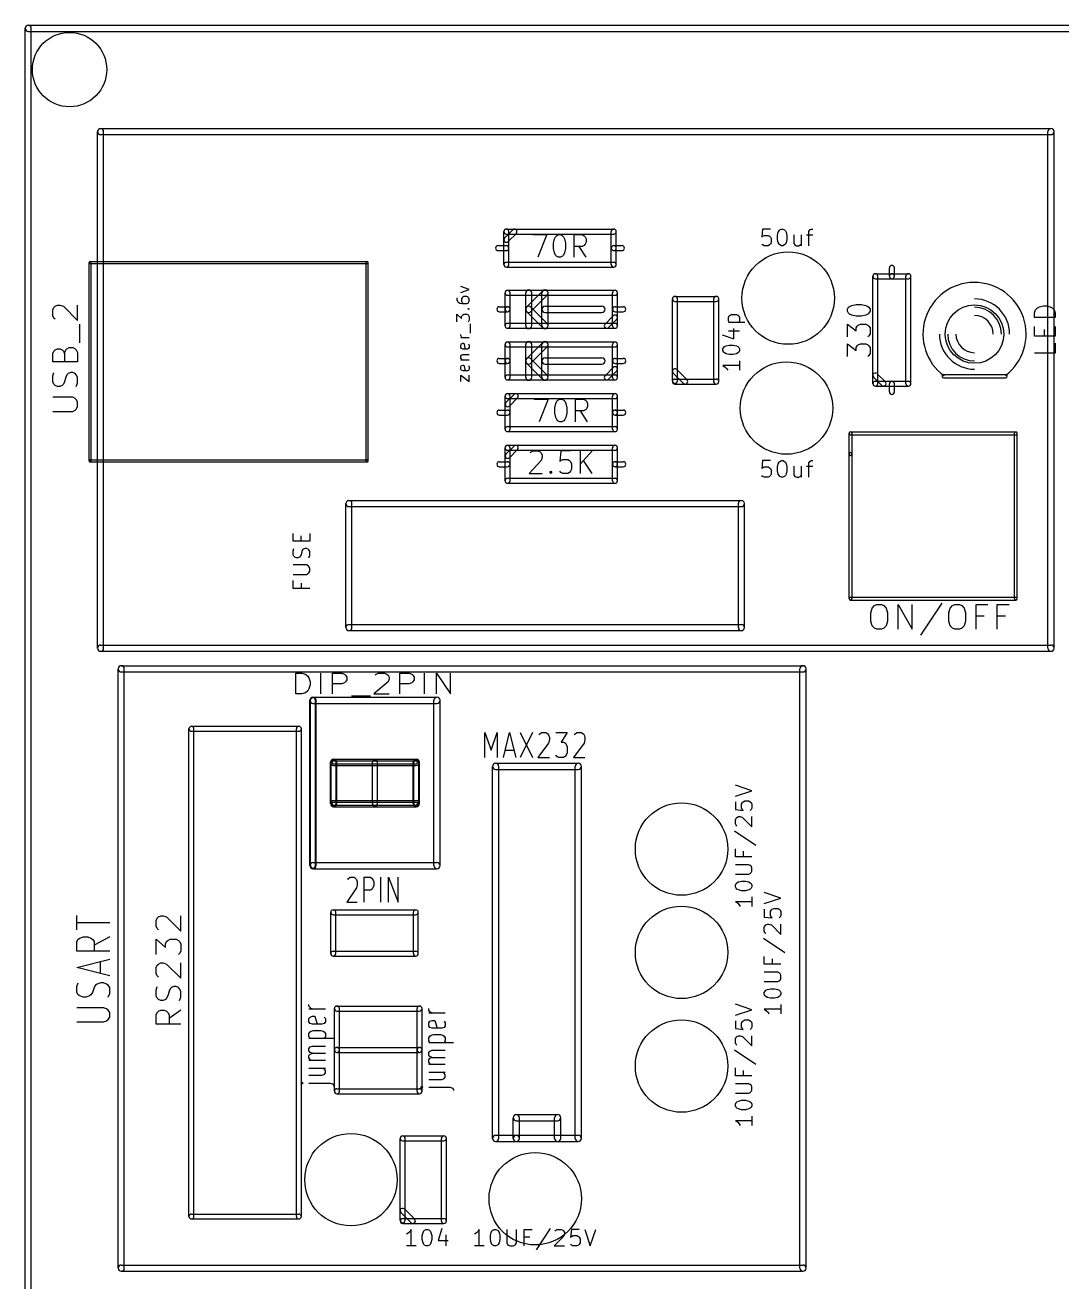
# Model space of a CAD drawing. Extents: x 6675 to 110575, y 15345 to 73745.
# Drawn here: x 6675 to 31764, y 43338 to 73745 of the extents above; entities that cross this region are included whole.
import ezdxf

# ---------------------------------------------------------------- set-up
doc = ezdxf.new("R2010")
doc.units = 0
doc.layers.add('BLACK', color=1, linetype='CONTINUOUS')

msp = doc.modelspace()

# ---------------------------------------------------------------- linework, layer by layer
at = {"layer": 'BLACK'}
for p, q in [((6675, 15420), (6675, 73670)), ((6750, 73745), (110500, 73745)), ((6750, 73595), (110500, 73595)), ((6825, 15420), (6825, 73670)), ((8425, 58670), (8425, 71170)), ((8500, 71245), (31500, 71245)), ((8575, 58670), (8575, 71170)), ((31425, 58670), (31425, 71170)), ((31575, 58670), (31575, 71170)), ((8500, 71095), (31500, 71095)), ((18260, 67950), (18260, 68750)), ((18278, 68593), (18477, 68792)), ((18320, 68810), (20920, 68810)), ((18380, 67950), (18380, 68750)), ((20860, 68350), (20860, 68750)), ((20980, 68350), (20980, 68750)), ((24519, 68808), (24500, 68618)), ((24710, 68808), (24519, 68808)), ((24881, 68656), (24900, 68732)), ((24900, 68732), (24919, 68770)), ((24919, 68770), (24938, 68789)), ((24938, 68789), (24976, 68808)), ((24976, 68808), (25015, 68808)), ((25015, 68808), (25053, 68789)), ((25053, 68789), (25072, 68770)), ((25072, 68770), (25091, 68732)), ((25091, 68732), (25110, 68656)), ((25643, 68751), (25662, 68789)), ((25643, 68408), (25643, 68751)), ((25662, 68789), (25700, 68808)), ((25700, 68808), (25738, 68808)), ((18320, 68690), (20920, 68690)), ((18363, 68508), (18562, 68707)), ((18965, 68677), (19299, 68677)), ((19299, 68677), (19084, 68127)), ((19465, 68468), (19489, 68573)), ((19465, 68337), (19465, 68468)), ((19489, 68573), (19513, 68625)), ((19513, 68625), (19537, 68651)), ((19537, 68651), (19584, 68677)), ((19584, 68677), (19632, 68677)), ((19632, 68677), (19680, 68651)), ((19680, 68651), (19703, 68625)), ((19703, 68625), (19727, 68573)), ((19727, 68573), (19751, 68468)), ((19751, 68468), (19751, 68337)), ((19965, 68127), (19965, 68677)), ((19965, 68677), (20156, 68677)), ((20156, 68677), (20203, 68651)), ((20203, 68651), (20227, 68625)), ((20227, 68442), (20203, 68415)), ((20227, 68625), (20251, 68573)), ((20251, 68494), (20227, 68442)), ((20251, 68573), (20251, 68494)), ((24500, 68618), (24519, 68637)), ((24519, 68427), (24500, 68446)), ((24519, 68637), (24557, 68656)), ((24557, 68408), (24519, 68427)), ((24557, 68656), (24653, 68656)), ((24653, 68656), (24691, 68637)), ((24691, 68427), (24653, 68408)), ((24691, 68637), (24710, 68618)), ((24710, 68446), (24691, 68427)), ((24710, 68618), (24729, 68580)), ((24729, 68484), (24710, 68446)), ((24729, 68580), (24729, 68484)), ((24881, 68560), (24881, 68656)), ((24900, 68484), (24881, 68560)), ((24919, 68446), (24900, 68484)), ((24938, 68427), (24919, 68446)), ((24976, 68408), (24938, 68427)), ((25053, 68427), (25015, 68408)), ((25072, 68446), (25053, 68427)), ((25091, 68484), (25072, 68446)), ((25110, 68560), (25091, 68484)), ((25110, 68656), (25110, 68560)), ((25281, 68675), (25281, 68465)), ((25281, 68465), (25300, 68427)), ((25300, 68427), (25338, 68408)), ((25396, 68408), (25434, 68427)), ((25434, 68427), (25453, 68446)), ((25453, 68675), (25453, 68408)), ((25586, 68675), (25738, 68675)), ((18120, 68410), (18320, 68410)), ((18120, 68290), (18320, 68290)), ((19489, 68232), (19465, 68337)), ((19513, 68180), (19489, 68232)), ((19537, 68154), (19513, 68180)), ((19584, 68127), (19537, 68154)), ((19632, 68127), (19584, 68127)), ((19680, 68154), (19632, 68127)), ((19703, 68180), (19680, 68154)), ((19727, 68232), (19703, 68180)), ((19751, 68337), (19727, 68232)), ((20156, 68389), (19965, 68389)), ((20251, 68127), (20084, 68389)), ((20203, 68415), (20156, 68389)), ((20860, 67950), (20860, 68350)), ((20920, 68410), (21120, 68410)), ((20920, 68290), (21120, 68290)), ((20980, 67950), (20980, 68350)), ((24653, 68408), (24557, 68408)), ((25015, 68408), (24976, 68408)), ((25338, 68408), (25396, 68408)), ((8225, 63200), (8225, 68000)), ((8250, 68025), (14950, 68025)), ((8250, 67975), (14950, 67975)), ((8275, 63200), (8275, 68000)), ((14925, 63200), (14925, 68000)), ((14975, 63200), (14975, 68000)), ((18320, 68010), (20920, 68010)), ((18320, 67890), (20920, 67890)), ((27590, 67670), (27590, 67870)), ((27710, 67670), (27710, 67870)), ((27190, 65070), (27190, 67670)), ((27250, 67730), (27650, 67730)), ((27250, 67610), (27650, 67610)), ((27310, 65070), (27310, 67670)), ((27650, 67730), (28050, 67730)), ((27650, 67610), (28050, 67610)), ((27990, 65070), (27990, 67670)), ((28110, 65070), (28110, 67670)), ((17421, 67349), (17221, 67421)), ((17221, 67278), (17421, 67349)), ((18290, 66870), (18290, 67270)), ((18350, 67330), (20950, 67330)), ((18350, 67210), (20950, 67210)), ((18410, 66870), (18410, 67270)), ((18788, 66476), (18788, 67264)), ((19202, 67317), (18810, 66923)), ((19308, 67211), (18916, 66817)), ((18938, 66476), (18938, 67264)), ((19181, 66476), (19181, 67264)), ((19331, 66476), (19331, 67264)), ((20890, 66470), (20890, 67270)), ((21010, 66470), (21010, 67270)), ((7343, 66856), (7371, 66913)), ((7371, 66913), (7400, 66942)), ((7400, 66942), (7457, 66970)), ((7457, 66970), (7514, 66970)), ((7514, 66970), (7600, 66942)), ((7600, 66942), (7943, 66599)), ((7943, 66599), (7943, 66970)), ((17121, 67149), (17121, 67092)), ((17121, 67092), (17136, 67063)), ((17136, 67063), (17150, 67049)), ((17150, 67049), (17193, 67020)), ((17193, 67020), (17250, 67006)), ((17250, 67149), (17236, 67120)), ((17236, 67120), (17236, 67063)), ((17236, 67063), (17250, 67035)), ((17264, 67163), (17250, 67149)), ((17250, 67035), (17264, 67020)), ((17250, 67006), (17364, 67006)), ((17293, 67178), (17264, 67163)), ((17264, 67020), (17293, 67006)), ((17364, 67178), (17293, 67178)), ((17393, 67163), (17364, 67178)), ((17364, 67006), (17393, 67020)), ((17407, 67149), (17393, 67163)), ((17393, 67020), (17407, 67035)), ((17421, 67120), (17407, 67149)), ((17407, 67035), (17421, 67063)), ((17421, 67063), (17421, 67120)), ((18150, 66930), (18350, 66930)), ((18915, 66923), (19309, 66529)), ((19256, 66945), (20634, 66945)), ((20950, 66930), (21150, 66930)), ((22340, 65140), (22340, 67120)), ((22400, 67180), (23400, 67180)), ((22400, 67060), (23400, 67060)), ((22460, 65140), (22460, 67120)), ((23340, 65120), (23340, 67120)), ((23460, 65120), (23460, 67120)), ((26573, 66870), (26599, 66918)), ((26599, 66918), (26625, 66941)), ((26625, 66941), (26677, 66965)), ((26677, 66965), (26782, 66989)), ((26782, 66989), (26913, 66989)), ((26913, 66989), (27018, 66965)), ((27018, 66965), (27070, 66941)), ((27070, 66941), (27096, 66918)), ((27096, 66918), (27123, 66870)), ((31126, 66859), (31174, 66906)), ((31174, 66906), (31221, 66930)), ((31221, 66930), (31317, 66954)), ((31317, 66954), (31388, 66954)), ((31388, 66954), (31483, 66930)), ((31483, 66930), (31531, 66906)), ((31531, 66906), (31579, 66859)), ((7343, 66713), (7343, 66856)), ((7371, 66656), (7343, 66713)), ((7400, 66627), (7371, 66656)), ((17121, 66563), (17121, 66749)), ((17121, 66749), (17236, 66649)), ((17236, 66691), (17250, 66720)), ((17236, 66649), (17236, 66691)), ((17250, 66720), (17264, 66734)), ((17264, 66734), (17293, 66749)), ((17293, 66749), (17364, 66749)), ((17364, 66749), (17393, 66734)), ((17393, 66877), (17407, 66892)), ((17407, 66863), (17393, 66877)), ((17393, 66877), (17421, 66877)), ((17393, 66734), (17407, 66720)), ((17407, 66892), (17421, 66877)), ((17421, 66877), (17407, 66863)), ((17407, 66720), (17421, 66691)), ((17421, 66606), (17407, 66577)), ((17421, 66691), (17421, 66606)), ((18150, 66810), (18350, 66810)), ((18290, 66470), (18290, 66870)), ((18410, 66470), (18410, 66870)), ((18809, 66817), (19203, 66423)), ((19256, 66795), (20634, 66795)), ((20907, 66712), (20708, 66513)), ((20992, 66627), (20793, 66428)), ((20950, 66810), (21150, 66810)), ((23695, 66671), (23714, 66709)), ((23695, 66594), (23695, 66671)), ((23714, 66556), (23695, 66594)), ((23714, 66709), (23733, 66728)), ((23733, 66728), (23771, 66747)), ((23771, 66747), (23886, 66747)), ((23886, 66747), (23924, 66728)), ((23924, 66728), (23943, 66709)), ((23943, 66709), (23962, 66671)), ((23962, 66594), (23943, 66556)), ((23962, 66671), (23962, 66594)), ((26573, 66822), (26573, 66870)), ((26599, 66775), (26573, 66822)), ((26625, 66751), (26599, 66775)), ((26677, 66727), (26625, 66751)), ((26782, 66703), (26677, 66727)), ((26913, 66703), (26782, 66703)), ((27018, 66727), (26913, 66703)), ((27070, 66751), (27018, 66727)), ((27096, 66775), (27070, 66751)), ((27123, 66822), (27096, 66775)), ((27123, 66870), (27123, 66822)), ((31102, 66787), (31126, 66859)), ((31102, 66668), (31102, 66787)), ((31602, 66668), (31102, 66668)), ((31579, 66859), (31602, 66787)), ((31602, 66787), (31602, 66668)), ((8000, 66056), (8000, 66513)), ((17407, 66577), (17393, 66563)), ((17450, 66291), (17450, 66520)), ((18350, 66530), (20950, 66530)), ((18350, 66410), (20950, 66410)), ((23695, 66556), (24095, 66556)), ((23695, 66347), (23962, 66347)), ((23829, 66156), (23829, 66404)), ((26573, 66203), (26573, 66513)), ((26573, 66513), (26782, 66346)), ((26782, 66418), (26808, 66465)), ((26782, 66346), (26782, 66418)), ((26808, 66465), (26835, 66489)), ((26835, 66489), (26887, 66513)), ((26887, 66513), (27018, 66513)), ((27018, 66513), (27070, 66489)), ((27070, 66489), (27096, 66465)), ((27096, 66465), (27123, 66418)), ((27123, 66418), (27123, 66275)), ((31102, 66216), (31102, 66454)), ((31340, 66216), (31340, 66383)), ((31602, 66454), (31602, 66216)), ((17221, 66234), (17221, 66262)), ((17236, 66205), (17221, 66234)), ((17421, 66176), (17221, 66176)), ((17221, 66005), (17236, 66034)), ((17221, 65948), (17221, 66005)), ((17250, 66191), (17236, 66205)), ((17236, 66034), (17264, 66048)), ((17279, 66176), (17250, 66191)), ((17264, 66048), (17293, 66048)), ((17293, 66048), (17321, 65905)), ((17407, 66034), (17421, 66005)), ((17421, 66005), (17421, 65948)), ((18290, 65620), (18290, 66020)), ((18350, 66080), (20950, 66080)), ((18410, 65620), (18410, 66020)), ((18788, 65226), (18788, 66014)), ((19202, 66067), (18810, 65673)), ((18938, 65226), (18938, 66014)), ((19181, 65226), (19181, 66014)), ((19331, 65226), (19331, 66014)), ((20890, 65220), (20890, 66020)), ((21010, 65220), (21010, 66020)), ((23543, 66251), (23829, 66156)), ((23600, 65966), (23638, 65985)), ((23638, 65985), (23714, 66004)), ((23714, 66004), (23810, 66004)), ((23810, 66004), (23886, 65985)), ((23886, 65985), (23924, 65966)), ((26573, 65727), (26573, 66037)), ((26573, 66037), (26782, 65870)), ((26782, 65942), (26808, 65989)), ((26808, 65989), (26835, 66013)), ((26835, 66013), (26887, 66037)), ((26887, 66037), (27018, 66037)), ((27018, 66037), (27070, 66013)), ((27096, 66227), (27070, 66203)), ((27070, 66013), (27096, 65989)), ((27123, 66275), (27096, 66227)), ((27096, 65989), (27123, 65942)), ((31602, 66216), (31102, 66216)), ((31602, 66049), (31602, 65811)), ((7343, 65799), (7371, 65856)), ((7343, 65599), (7343, 65799)), ((7371, 65856), (7400, 65885)), ((7400, 65885), (7457, 65913)), ((7457, 65913), (7514, 65913)), ((7514, 65913), (7571, 65885)), ((7571, 65885), (7600, 65856)), ((7600, 65856), (7629, 65799)), ((7629, 65799), (7657, 65885)), ((7629, 65799), (7629, 65599)), ((7657, 65885), (7686, 65913)), ((7686, 65913), (7743, 65942)), ((7743, 65942), (7829, 65942)), ((7829, 65942), (7886, 65913)), ((7886, 65913), (7914, 65885)), ((7914, 65885), (7943, 65827)), ((7943, 65827), (7943, 65599)), ((17236, 65919), (17221, 65948)), ((17221, 65734), (17236, 65763)), ((17221, 65691), (17221, 65734)), ((17236, 65663), (17221, 65691)), ((17264, 65905), (17236, 65919)), ((17236, 65763), (17264, 65777)), ((17379, 65905), (17264, 65905)), ((17264, 65777), (17421, 65777)), ((17407, 65919), (17379, 65905)), ((17421, 65948), (17407, 65919)), ((18150, 65680), (18350, 65680)), ((18350, 65960), (20950, 65960)), ((19308, 65961), (18916, 65567)), ((19256, 65695), (20634, 65695)), ((20950, 65680), (21150, 65680)), ((23562, 65909), (23581, 65947)), ((23562, 65870), (23562, 65909)), ((23581, 65832), (23562, 65870)), ((23581, 65947), (23600, 65966)), ((23600, 65813), (23581, 65832)), ((23638, 65794), (23600, 65813)), ((23714, 65775), (23638, 65794)), ((23810, 65775), (23714, 65775)), ((23886, 65794), (23810, 65775)), ((23924, 65813), (23886, 65794)), ((23924, 65966), (23943, 65947)), ((23943, 65832), (23924, 65813)), ((23943, 65947), (23962, 65909)), ((23962, 65870), (23943, 65832)), ((23962, 65909), (23962, 65870)), ((26782, 65870), (26782, 65942)), ((27096, 65751), (27070, 65727)), ((27123, 65799), (27096, 65751)), ((27123, 65942), (27123, 65799)), ((31602, 65811), (31102, 65811)), ((7943, 65599), (7343, 65599)), ((17221, 65648), (17421, 65648)), ((17221, 65477), (17236, 65506)), ((17221, 65420), (17221, 65477)), ((17236, 65391), (17221, 65420)), ((17250, 65648), (17236, 65663)), ((17236, 65506), (17264, 65520)), ((17264, 65377), (17236, 65391)), ((17264, 65520), (17293, 65520)), ((17379, 65377), (17264, 65377)), ((17293, 65520), (17321, 65377)), ((17407, 65391), (17379, 65377)), ((17407, 65506), (17421, 65477)), ((17421, 65420), (17407, 65391)), ((17421, 65477), (17421, 65420)), ((18150, 65560), (18350, 65560)), ((18290, 65220), (18290, 65620)), ((18410, 65220), (18410, 65620)), ((18809, 65567), (19203, 65173)), ((18915, 65673), (19309, 65279)), ((19256, 65545), (20634, 65545)), ((20907, 65462), (20708, 65263)), ((20992, 65377), (20793, 65178)), ((20950, 65560), (21150, 65560)), ((22692, 65163), (22443, 65412)), ((23962, 65508), (23562, 65508)), ((23562, 65508), (23619, 65470)), ((23619, 65470), (23657, 65432)), ((23657, 65432), (23676, 65394)), ((23962, 65623), (23962, 65394)), ((7343, 65256), (7371, 65342)), ((7343, 65114), (7343, 65256)), ((7371, 65056), (7343, 65114)), ((7629, 65114), (7600, 65056)), ((7657, 65228), (7629, 65114)), ((7686, 65285), (7657, 65228)), ((7714, 65314), (7686, 65285)), ((7771, 65342), (7714, 65314)), ((7829, 65342), (7771, 65342)), ((7886, 65314), (7829, 65342)), ((7914, 65285), (7886, 65314)), ((7943, 65228), (7914, 65285)), ((7914, 64999), (7943, 65085)), ((7943, 65085), (7943, 65228)), ((17221, 65120), (17221, 65277)), ((17221, 65277), (17421, 65120)), ((17421, 65120), (17421, 65277)), ((18350, 65280), (20950, 65280)), ((18350, 65160), (20950, 65160)), ((22607, 65078), (22358, 65327)), ((22400, 65180), (23400, 65180)), ((27407, 65028), (27208, 65227)), ((27250, 65130), (28050, 65130)), ((27492, 65113), (27293, 65312)), ((28900, 65290), (30400, 65290)), ((28900, 65210), (30400, 65210)), ((7400, 65028), (7371, 65056)), ((7457, 64999), (7400, 65028)), ((7514, 64999), (7457, 64999)), ((7571, 65028), (7514, 64999)), ((7600, 65056), (7571, 65028)), ((18290, 63970), (18290, 64770)), ((18308, 64613), (18507, 64812)), ((18350, 64830), (20950, 64830)), ((18410, 63970), (18410, 64770)), ((20890, 64370), (20890, 64770)), ((21010, 64370), (21010, 64770)), ((22400, 65060), (23400, 65060)), ((27250, 65010), (28050, 65010)), ((27590, 64870), (27590, 65070)), ((27710, 64870), (27710, 65070)), ((7829, 64742), (7343, 64742)), ((7886, 64713), (7829, 64742)), ((7914, 64685), (7886, 64713)), ((7943, 64627), (7914, 64685)), ((7914, 64456), (7943, 64513)), ((7943, 64513), (7943, 64627)), ((18350, 64710), (20950, 64710)), ((18393, 64528), (18592, 64727)), ((18995, 64697), (19329, 64697)), ((19329, 64697), (19114, 64147)), ((19495, 64488), (19519, 64593)), ((19495, 64357), (19495, 64488)), ((19519, 64593), (19543, 64645)), ((19543, 64645), (19567, 64671)), ((19567, 64671), (19614, 64697)), ((19614, 64697), (19662, 64697)), ((19662, 64697), (19710, 64671)), ((19710, 64671), (19733, 64645)), ((19733, 64645), (19757, 64593)), ((19757, 64593), (19781, 64488)), ((19781, 64488), (19781, 64357)), ((19995, 64147), (19995, 64697)), ((19995, 64697), (20186, 64697)), ((20186, 64697), (20233, 64671)), ((20233, 64671), (20257, 64645)), ((20257, 64645), (20281, 64593)), ((20281, 64514), (20257, 64462)), ((20281, 64593), (20281, 64514)), ((7343, 64399), (7829, 64399)), ((7829, 64399), (7886, 64427)), ((7886, 64427), (7914, 64456)), ((18150, 64430), (18350, 64430)), ((18150, 64310), (18350, 64310)), ((19519, 64252), (19495, 64357)), ((19543, 64200), (19519, 64252)), ((19567, 64174), (19543, 64200)), ((19614, 64147), (19567, 64174)), ((19710, 64174), (19662, 64147)), ((19733, 64200), (19710, 64174)), ((19757, 64252), (19733, 64200)), ((19781, 64357), (19757, 64252)), ((20186, 64409), (19995, 64409)), ((20281, 64147), (20114, 64409)), ((20233, 64435), (20186, 64409)), ((20257, 64462), (20233, 64435)), ((20890, 63970), (20890, 64370)), ((20950, 64430), (21150, 64430)), ((20950, 64310), (21150, 64310)), ((21010, 63970), (21010, 64370)), ((18350, 64030), (20950, 64030)), ((18350, 63910), (20950, 63910)), ((19662, 64147), (19614, 64147)), ((26615, 63370), (26615, 63870)), ((26650, 63905), (30650, 63905)), ((26685, 63370), (26685, 63870)), ((30615, 59870), (30615, 63870)), ((30685, 59870), (30685, 63870)), ((18308, 63363), (18507, 63562)), ((18350, 63580), (20950, 63580)), ((26650, 63835), (30650, 63835)), ((18290, 62720), (18290, 63520)), ((18350, 63460), (20950, 63460)), ((18393, 63278), (18592, 63477)), ((18410, 62720), (18410, 63520)), ((18900, 63395), (18924, 63421)), ((18924, 63421), (18972, 63447)), ((18972, 63447), (19091, 63447)), ((19091, 63447), (19138, 63421)), ((19138, 63421), (19162, 63395)), ((19162, 63395), (19186, 63343)), ((19186, 63290), (19162, 63212)), ((19186, 63343), (19186, 63290)), ((19638, 63447), (19614, 63185)), ((19876, 63447), (19638, 63447)), ((20114, 62897), (20114, 63447)), ((20400, 63447), (20114, 63133)), ((20890, 63120), (20890, 63520)), ((21010, 63120), (21010, 63520)), ((26615, 59870), (26615, 63370)), ((26685, 59870), (26685, 63370)), ((8250, 63225), (14950, 63225)), ((8250, 63175), (14950, 63175)), ((18150, 63180), (18350, 63180)), ((18150, 63060), (18350, 63060)), ((19162, 63212), (18876, 62897)), ((19376, 62924), (19400, 62950)), ((19400, 62950), (19424, 62924)), ((19400, 62950), (19400, 62897)), ((19614, 63185), (19638, 63212)), ((19638, 62924), (19614, 62950)), ((19638, 63212), (19686, 63238)), ((19686, 63238), (19805, 63238)), ((19805, 63238), (19852, 63212)), ((19852, 63212), (19876, 63185)), ((19876, 62950), (19852, 62924)), ((19876, 63185), (19900, 63133)), ((19900, 63002), (19876, 62950)), ((19900, 63133), (19900, 63002)), ((20400, 62897), (20185, 63212)), ((20890, 62720), (20890, 63120)), ((20950, 63180), (21150, 63180)), ((20950, 63060), (21150, 63060)), ((21010, 62720), (21010, 63120)), ((24519, 63208), (24500, 63018)), ((24500, 63018), (24519, 63037)), ((24710, 63208), (24519, 63208)), ((24519, 63037), (24557, 63056)), ((24557, 63056), (24653, 63056)), ((24653, 63056), (24691, 63037)), ((24691, 63037), (24710, 63018)), ((24710, 63018), (24729, 62980)), ((24729, 62980), (24729, 62884)), ((24881, 63056), (24900, 63132)), ((24881, 62960), (24881, 63056)), ((24900, 62884), (24881, 62960)), ((24900, 63132), (24919, 63170)), ((24919, 63170), (24938, 63189)), ((24938, 63189), (24976, 63208)), ((24976, 63208), (25015, 63208)), ((25015, 63208), (25053, 63189)), ((25053, 63189), (25072, 63170)), ((25072, 63170), (25091, 63132)), ((25091, 63132), (25110, 63056)), ((25110, 62960), (25091, 62884)), ((25110, 63056), (25110, 62960)), ((25281, 63075), (25281, 62865)), ((25453, 63075), (25453, 62808)), ((25586, 63075), (25738, 63075)), ((25643, 63151), (25662, 63189)), ((25643, 62808), (25643, 63151)), ((25662, 63189), (25700, 63208)), ((25700, 63208), (25738, 63208)), ((18350, 62780), (20950, 62780)), ((18350, 62660), (20950, 62660)), ((18876, 62897), (19186, 62897)), ((19400, 62897), (19376, 62924)), ((19424, 62924), (19400, 62897)), ((19686, 62897), (19638, 62924)), ((19805, 62897), (19686, 62897)), ((19852, 62924), (19805, 62897)), ((24519, 62827), (24500, 62846)), ((24557, 62808), (24519, 62827)), ((24653, 62808), (24557, 62808)), ((24691, 62827), (24653, 62808)), ((24710, 62846), (24691, 62827)), ((24729, 62884), (24710, 62846)), ((24919, 62846), (24900, 62884)), ((24938, 62827), (24919, 62846)), ((24976, 62808), (24938, 62827)), ((25015, 62808), (24976, 62808)), ((25053, 62827), (25015, 62808)), ((25072, 62846), (25053, 62827)), ((25091, 62884), (25072, 62846)), ((25281, 62865), (25300, 62827)), ((25300, 62827), (25338, 62808)), ((25338, 62808), (25396, 62808)), ((25396, 62808), (25434, 62827)), ((25434, 62827), (25453, 62846)), ((14435, 59170), (14435, 62170)), ((14510, 62245), (24010, 62245)), ((14510, 62095), (24010, 62095)), ((14585, 59170), (14585, 62170)), ((23935, 59170), (23935, 62170)), ((24085, 59170), (24085, 62170)), ((13162, 61256), (13162, 61447)), ((13562, 61447), (13562, 61256)), ((13562, 61256), (13162, 61256)), ((13352, 61256), (13352, 61390)), ((13162, 61028), (13181, 61085)), ((13162, 60932), (13162, 61028)), ((13181, 60894), (13162, 60932)), ((13200, 60875), (13181, 60894)), ((13238, 60856), (13200, 60875)), ((13276, 60856), (13238, 60856)), ((13314, 60875), (13276, 60856)), ((13333, 60894), (13314, 60875)), ((13352, 60932), (13333, 60894)), ((13371, 61009), (13352, 60932)), ((13390, 61047), (13371, 61009)), ((13410, 61066), (13390, 61047)), ((13448, 61085), (13410, 61066)), ((13486, 61085), (13448, 61085)), ((13524, 61066), (13486, 61085)), ((13543, 61047), (13524, 61066)), ((13562, 61009), (13543, 61047)), ((13543, 60856), (13562, 60913)), ((13562, 60913), (13562, 61009)), ((13486, 60685), (13162, 60685)), ((13524, 60666), (13486, 60685)), ((13543, 60647), (13524, 60666)), ((13562, 60609), (13543, 60647)), ((13543, 60494), (13562, 60532)), ((13562, 60532), (13562, 60609)), ((13162, 60456), (13486, 60456)), ((13162, 60113), (13162, 60304)), ((13352, 60247), (13352, 60113)), ((13486, 60456), (13524, 60475)), ((13524, 60475), (13543, 60494)), ((13562, 60113), (13162, 60113)), ((26650, 59905), (30650, 59905)), ((26650, 59835), (30650, 59835)), ((27142, 59527), (27171, 59641)), ((27171, 59641), (27228, 59699)), ((27228, 59699), (27285, 59727)), ((27285, 59727), (27399, 59727)), ((27399, 59727), (27457, 59699)), ((27457, 59699), (27514, 59641)), ((27514, 59641), (27542, 59527)), ((27800, 59127), (27800, 59727)), ((27800, 59727), (28143, 59127)), ((28143, 59127), (28143, 59727)), ((28857, 59756), (28343, 58984)), ((29029, 59527), (29058, 59641)), ((29058, 59641), (29115, 59699)), ((29115, 59699), (29172, 59727)), ((29172, 59727), (29286, 59727)), ((29286, 59727), (29344, 59699)), ((29344, 59699), (29401, 59641)), ((29401, 59641), (29429, 59527)), ((29687, 59127), (29687, 59727)), ((29687, 59727), (29973, 59727)), ((30201, 59127), (30201, 59727)), ((30201, 59727), (30487, 59727)), ((27142, 59327), (27142, 59527)), ((27171, 59213), (27142, 59327)), ((27542, 59327), (27514, 59213)), ((27542, 59527), (27542, 59327)), ((29029, 59327), (29029, 59527)), ((29058, 59213), (29029, 59327)), ((29429, 59327), (29401, 59213)), ((29429, 59527), (29429, 59327)), ((29887, 59441), (29687, 59441)), ((30401, 59441), (30201, 59441)), ((14510, 59245), (24010, 59245)), ((14510, 59095), (24010, 59095)), ((27228, 59156), (27171, 59213)), ((27285, 59127), (27228, 59156)), ((27399, 59127), (27285, 59127)), ((27457, 59156), (27399, 59127)), ((27514, 59213), (27457, 59156)), ((29115, 59156), (29058, 59213)), ((29172, 59127), (29115, 59156)), ((29286, 59127), (29172, 59127)), ((29344, 59156), (29286, 59127)), ((29401, 59213), (29344, 59156)), ((8500, 58745), (31500, 58745)), ((8500, 58595), (31500, 58595)), ((8925, 43670), (8925, 58170)), ((9000, 58245), (25500, 58245)), ((9000, 58095), (25500, 58095)), ((9075, 43670), (9075, 58170)), ((25425, 43670), (25425, 58170)), ((25575, 43670), (25575, 58170)), ((13229, 57568), (13229, 58068)), ((13229, 58068), (13372, 58068)), ((13372, 58068), (13457, 58044)), ((13457, 58044), (13515, 57996)), ((13515, 57996), (13543, 57949)), ((13543, 57949), (13572, 57853)), ((13572, 57782), (13543, 57687)), ((13572, 57853), (13572, 57782)), ((13829, 57568), (13829, 58068)), ((14115, 57568), (14115, 58068)), ((14115, 58068), (14343, 58068)), ((14343, 57806), (14115, 57806)), ((14343, 58068), (14401, 58044)), ((14401, 57830), (14343, 57806)), ((14401, 58044), (14429, 58020)), ((14429, 57853), (14401, 57830)), ((14429, 58020), (14458, 57972)), ((14458, 57901), (14429, 57853)), ((14458, 57972), (14458, 57901)), ((15458, 57853), (15115, 57568)), ((15143, 58020), (15172, 58044)), ((15172, 58044), (15229, 58068)), ((15229, 58068), (15372, 58068)), ((15372, 58068), (15429, 58044)), ((15429, 58044), (15458, 58020)), ((15458, 58020), (15486, 57972)), ((15486, 57925), (15458, 57853)), ((15486, 57972), (15486, 57925)), ((15743, 57568), (15743, 58068)), ((15743, 58068), (15971, 58068)), ((15971, 57806), (15743, 57806)), ((15971, 58068), (16029, 58044)), ((16029, 57830), (15971, 57806)), ((16029, 58044), (16057, 58020)), ((16057, 57853), (16029, 57830)), ((16057, 58020), (16086, 57972)), ((16086, 57901), (16057, 57853)), ((16086, 57972), (16086, 57901)), ((16343, 57568), (16343, 58068)), ((16629, 57568), (16629, 58068)), ((16629, 58068), (16972, 57568)), ((16972, 57568), (16972, 58068)), ((13372, 57568), (13229, 57568)), ((13457, 57591), (13372, 57568)), ((13515, 57639), (13457, 57591)), ((13543, 57687), (13515, 57639)), ((13640, 57485), (16640, 57485)), ((14572, 57520), (15029, 57520)), ((15115, 57568), (15486, 57568)), ((13565, 53410), (13565, 57410)), ((13580, 53410), (13580, 57410)), ((13640, 57335), (16640, 57335)), ((13700, 53410), (13700, 57410)), ((13715, 53410), (13715, 57410)), ((16565, 53410), (16565, 57410)), ((16715, 53410), (16715, 57410)), ((10640, 44920), (10640, 56720)), ((10700, 56780), (13300, 56780)), ((10700, 56660), (13300, 56660)), ((10760, 44920), (10760, 56720)), ((13240, 44920), (13240, 56720)), ((13360, 44920), (13360, 56720)), ((17799, 56027), (17799, 56627)), ((17799, 56627), (17949, 56199)), ((17949, 56199), (18099, 56627)), ((18099, 56627), (18099, 56027)), ((18249, 56027), (18399, 56627)), ((18399, 56627), (18549, 56027)), ((18656, 56627), (18956, 56027)), ((18956, 56627), (18656, 56027)), ((19107, 56570), (19128, 56599)), ((19128, 56599), (19171, 56627)), ((19171, 56627), (19278, 56627)), ((19278, 56627), (19321, 56599)), ((19321, 56599), (19342, 56570)), ((19342, 56570), (19364, 56513)), ((19514, 56627), (19793, 56627)), ((19793, 56627), (19643, 56399)), ((19965, 56570), (19986, 56599)), ((19986, 56599), (20029, 56627)), ((20029, 56627), (20136, 56627)), ((20136, 56627), (20179, 56599)), ((20179, 56599), (20200, 56570)), ((20200, 56570), (20222, 56513)), ((19342, 56370), (19085, 56027)), ((19364, 56456), (19342, 56370)), ((19364, 56513), (19364, 56456)), ((19643, 56399), (19707, 56399)), ((19707, 56399), (19750, 56370)), ((19750, 56370), (19771, 56341)), ((19771, 56341), (19793, 56284)), ((19793, 56284), (19793, 56141)), ((20200, 56370), (19943, 56027)), ((20222, 56456), (20200, 56370)), ((20222, 56513), (20222, 56456)), ((14140, 55985), (16140, 55985)), ((18292, 56199), (18506, 56199)), ((19085, 56027), (19364, 56027)), ((19536, 56056), (19514, 56084)), ((19579, 56027), (19536, 56056)), ((19707, 56027), (19579, 56027)), ((19750, 56056), (19707, 56027)), ((19771, 56084), (19750, 56056)), ((19793, 56141), (19771, 56084)), ((19943, 56027), (20222, 56027)), ((14065, 54910), (14065, 55910)), ((14080, 54910), (14080, 55910)), ((14140, 55945), (16140, 55945)), ((14140, 55875), (16140, 55875)), ((14140, 55835), (16140, 55835)), ((14200, 54910), (14200, 55910)), ((14215, 54910), (14215, 55910)), ((15080, 54910), (15080, 55910)), ((15200, 54910), (15200, 55910)), ((16065, 54910), (16065, 55910)), ((16080, 54910), (16080, 55910)), ((16200, 54910), (16200, 55910)), ((16215, 54910), (16215, 55910)), ((17985, 46810), (17985, 55810)), ((18060, 55885), (20060, 55885)), ((18060, 55735), (20060, 55735)), ((18135, 46810), (18135, 55810)), ((19985, 46810), (19985, 55810)), ((20135, 46810), (20135, 55810)), ((24262, 55222), (23862, 55356)), ((23862, 55089), (24262, 55222)), ((14140, 54985), (16140, 54985)), ((14140, 54945), (16140, 54945)), ((14140, 54875), (16140, 54875)), ((14140, 54835), (16140, 54835)), ((23862, 54956), (23862, 54765)), ((23862, 54765), (24052, 54746)), ((24014, 54899), (24033, 54937)), ((24014, 54803), (24014, 54899)), ((24033, 54765), (24014, 54803)), ((24033, 54937), (24052, 54956)), ((24052, 54746), (24033, 54765)), ((24052, 54956), (24090, 54975)), ((24090, 54975), (24186, 54975)), ((24186, 54975), (24224, 54956)), ((24224, 54956), (24243, 54937)), ((24243, 54765), (24224, 54746)), ((24243, 54937), (24262, 54899)), ((24262, 54803), (24243, 54765)), ((24262, 54899), (24262, 54803)), ((23862, 54518), (23881, 54556)), ((23862, 54422), (23862, 54518)), ((23881, 54556), (23900, 54575)), ((23900, 54575), (23938, 54594)), ((23938, 54594), (23976, 54594)), ((23976, 54594), (24033, 54575)), ((24033, 54575), (24262, 54346)), ((24262, 54346), (24262, 54594)), ((23843, 54251), (24357, 53908)), ((23881, 54384), (23862, 54422)), ((23900, 54365), (23881, 54384)), ((23862, 53622), (23862, 53813)), ((24262, 53622), (23862, 53622)), ((24052, 53756), (24052, 53622)), ((13640, 53485), (16640, 53485)), ((13640, 53335), (16640, 53335)), ((24186, 53432), (23862, 53432)), ((24224, 53413), (24186, 53432)), ((24186, 53203), (24224, 53222)), ((24243, 53394), (24224, 53413)), ((24224, 53222), (24243, 53241)), ((24262, 53356), (24243, 53394)), ((24243, 53241), (24262, 53279)), ((24262, 53279), (24262, 53356)), ((14481, 53070), (14500, 53099)), ((14500, 53099), (14538, 53127)), ((14538, 53127), (14634, 53127)), ((14634, 53127), (14672, 53099)), ((14672, 53099), (14691, 53070)), ((14691, 53070), (14710, 53013)), ((14710, 52956), (14691, 52870)), ((14710, 53013), (14710, 52956)), ((14881, 52527), (14881, 53127)), ((14881, 53127), (15034, 53127)), ((15034, 53127), (15072, 53099)), ((15072, 53099), (15091, 53070)), ((15091, 53070), (15110, 53013)), ((15110, 52927), (15091, 52870)), ((15110, 53013), (15110, 52927)), ((15281, 52527), (15281, 53127)), ((15471, 52527), (15471, 53127)), ((15471, 53127), (15700, 52527)), ((15700, 52527), (15700, 53127)), ((23862, 53203), (24186, 53203)), ((23862, 52937), (23881, 52975)), ((23862, 52898), (23862, 52937)), ((23881, 52975), (23900, 52994)), ((23900, 52994), (23938, 53013)), ((23938, 53013), (24014, 53032)), ((24014, 53032), (24110, 53032)), ((24110, 53032), (24186, 53013)), ((24186, 53013), (24224, 52994)), ((24224, 52994), (24243, 52975)), ((24243, 52975), (24262, 52937)), ((24262, 52937), (24262, 52898)), ((14691, 52870), (14462, 52527)), ((15034, 52813), (14881, 52813)), ((15072, 52841), (15034, 52813)), ((15091, 52870), (15072, 52841)), ((23881, 52860), (23862, 52898)), ((23900, 52841), (23881, 52860)), ((23938, 52822), (23900, 52841)), ((24014, 52803), (23938, 52822)), ((24110, 52803), (24014, 52803)), ((24186, 52822), (24110, 52803)), ((24224, 52841), (24186, 52822)), ((24243, 52860), (24224, 52841)), ((24262, 52898), (24243, 52860)), ((24262, 52651), (24262, 52422)), ((24962, 52622), (24562, 52756)), ((24562, 52489), (24962, 52622)), ((14130, 52340), (16130, 52340)), ((14462, 52527), (14710, 52527)), ((24262, 52536), (23862, 52536)), ((23862, 52536), (23919, 52498)), ((23919, 52498), (23957, 52460)), ((23957, 52460), (23976, 52422)), ((24562, 52356), (24562, 52165)), ((24714, 52299), (24733, 52337)), ((24733, 52337), (24752, 52356)), ((24752, 52356), (24790, 52375)), ((24790, 52375), (24886, 52375)), ((24886, 52375), (24924, 52356)), ((24924, 52356), (24943, 52337)), ((24943, 52337), (24962, 52299)), ((7924, 51856), (7924, 52199)), ((8724, 52028), (7924, 52028)), ((9843, 52084), (9871, 52141)), ((9843, 51941), (9843, 52084)), ((9871, 52141), (9900, 52170)), ((9900, 52170), (9957, 52198)), ((9957, 52198), (10014, 52198)), ((10014, 52198), (10100, 52170)), ((10100, 52170), (10443, 51827)), ((10443, 51827), (10443, 52198)), ((14070, 51280), (14070, 52280)), ((14130, 52220), (16130, 52220)), ((14190, 51280), (14190, 52280)), ((16070, 51280), (16070, 52280)), ((16190, 51280), (16190, 52280)), ((24562, 52165), (24752, 52146)), ((24714, 52203), (24714, 52299)), ((24733, 52165), (24714, 52203)), ((24752, 52146), (24733, 52165)), ((24943, 52165), (24924, 52146)), ((24962, 52203), (24943, 52165)), ((24962, 52299), (24962, 52203)), ((9871, 51884), (9843, 51941)), ((9900, 51855), (9871, 51884)), ((24562, 51918), (24581, 51956)), ((24562, 51822), (24562, 51918)), ((24581, 51784), (24562, 51822)), ((24581, 51956), (24600, 51975)), ((24600, 51765), (24581, 51784)), ((24600, 51975), (24638, 51994)), ((24638, 51994), (24676, 51994)), ((24676, 51994), (24733, 51975)), ((24733, 51975), (24962, 51746)), ((24962, 51746), (24962, 51994)), ((7924, 51570), (7962, 51628)), ((7924, 51342), (7924, 51570)), ((7962, 51628), (8000, 51656)), ((8000, 51656), (8076, 51685)), ((8076, 51685), (8190, 51685)), ((8190, 51685), (8267, 51656)), ((8267, 51656), (8305, 51628)), ((8305, 51628), (8343, 51570)), ((8724, 51685), (8343, 51485)), ((8343, 51570), (8343, 51342)), ((9843, 51256), (9843, 51627)), ((9843, 51627), (10071, 51427)), ((10071, 51513), (10100, 51570)), ((10071, 51427), (10071, 51513)), ((10100, 51570), (10129, 51599)), ((10129, 51599), (10186, 51627)), ((10186, 51627), (10329, 51627)), ((10329, 51627), (10386, 51599)), ((10386, 51599), (10414, 51570)), ((10414, 51570), (10443, 51513)), ((10443, 51513), (10443, 51341)), ((24543, 51651), (25057, 51308)), ((8724, 51342), (7924, 51342)), ((7924, 50942), (8724, 51142)), ((8495, 50799), (8495, 51085)), ((10414, 51284), (10386, 51256)), ((10443, 51341), (10414, 51284)), ((14130, 51340), (16130, 51340)), ((14130, 51220), (16130, 51220)), ((24562, 51022), (24562, 51213)), ((24752, 51156), (24752, 51022)), ((8724, 50742), (7924, 50942)), ((9843, 50942), (9871, 50999)), ((9843, 50799), (9843, 50942)), ((9871, 50742), (9843, 50799)), ((9871, 50999), (9900, 51028)), ((9900, 51028), (9957, 51056)), ((9957, 51056), (10014, 51056)), ((10014, 51056), (10100, 51028)), ((10100, 51028), (10443, 50685)), ((10443, 50685), (10443, 51056)), ((24962, 51022), (24562, 51022)), ((24886, 50832), (24562, 50832)), ((24924, 50813), (24886, 50832)), ((24943, 50794), (24924, 50813)), ((24962, 50756), (24943, 50794)), ((7924, 50485), (7962, 50571)), ((7924, 50343), (7924, 50485)), ((8381, 50514), (8343, 50457)), ((8419, 50543), (8381, 50514)), ((8495, 50571), (8419, 50543)), ((8571, 50571), (8495, 50571)), ((8648, 50543), (8571, 50571)), ((8686, 50514), (8648, 50543)), ((8724, 50457), (8686, 50514)), ((9843, 50399), (9871, 50485)), ((9900, 50713), (9871, 50742)), ((10271, 50485), (10214, 50457)), ((10329, 50485), (10271, 50485)), ((10386, 50457), (10329, 50485)), ((24562, 50603), (24886, 50603)), ((24886, 50603), (24924, 50622)), ((24924, 50622), (24943, 50641)), ((24943, 50641), (24962, 50679)), ((24962, 50679), (24962, 50756)), ((7962, 50285), (7924, 50343)), ((8000, 50257), (7962, 50285)), ((8076, 50228), (8000, 50257)), ((8152, 50228), (8076, 50228)), ((8229, 50257), (8152, 50228)), ((8267, 50285), (8229, 50257)), ((8305, 50343), (8267, 50285)), ((8343, 50457), (8305, 50343)), ((8686, 50228), (8724, 50314)), ((8724, 50314), (8724, 50457)), ((9843, 50257), (9843, 50399)), ((9871, 50199), (9843, 50257)), ((9900, 50171), (9871, 50199)), ((10100, 50199), (10071, 50171)), ((10129, 50257), (10100, 50199)), ((10157, 50371), (10129, 50257)), ((10186, 50428), (10157, 50371)), ((10214, 50457), (10186, 50428)), ((10414, 50428), (10386, 50457)), ((10443, 50371), (10414, 50428)), ((10414, 50142), (10443, 50228)), ((10443, 50228), (10443, 50371)), ((24562, 50337), (24581, 50375)), ((24562, 50298), (24562, 50337)), ((24581, 50260), (24562, 50298)), ((24581, 50375), (24600, 50394)), ((24600, 50241), (24581, 50260)), ((24600, 50394), (24638, 50413)), ((24638, 50222), (24600, 50241)), ((24638, 50413), (24714, 50432)), ((24714, 50203), (24638, 50222)), ((24714, 50432), (24810, 50432)), ((24810, 50203), (24714, 50203)), ((24810, 50432), (24886, 50413)), ((24886, 50222), (24810, 50203)), ((24886, 50413), (24924, 50394)), ((24924, 50241), (24886, 50222)), ((24924, 50394), (24943, 50375)), ((24943, 50260), (24924, 50241)), ((24943, 50375), (24962, 50337)), ((24962, 50298), (24943, 50260)), ((24962, 50337), (24962, 50298)), ((8571, 49971), (7924, 49971)), ((8648, 49942), (8571, 49971)), ((8686, 49914), (8648, 49942)), ((8724, 49856), (8686, 49914)), ((9871, 49857), (9900, 49885)), ((9957, 50142), (9900, 50171)), ((9900, 49885), (9957, 49914)), ((10014, 50142), (9957, 50142)), ((9957, 49914), (10043, 49914)), ((10071, 50171), (10014, 50142)), ((10043, 49914), (10100, 49885)), ((10100, 49885), (10129, 49857)), ((10443, 49914), (10157, 49714)), ((13543, 50012), (13543, 50051)), ((13571, 49974), (13543, 50012)), ((13943, 49936), (13543, 49936)), ((13600, 49955), (13571, 49974)), ((13657, 49936), (13600, 49955)), ((14160, 48950), (14160, 49950)), ((14220, 50010), (16220, 50010)), ((14220, 49890), (16220, 49890)), ((14280, 48950), (14280, 49950)), ((16160, 48950), (16160, 49950)), ((16280, 48950), (16280, 49950)), ((16443, 49912), (16443, 49951)), ((16471, 49874), (16443, 49912)), ((16500, 49855), (16471, 49874)), ((24262, 49922), (23862, 50056)), ((23862, 49789), (24262, 49922)), ((24962, 49936), (24562, 49936)), ((24562, 49936), (24619, 49898)), ((24619, 49898), (24657, 49860)), ((24962, 50051), (24962, 49822)), ((7924, 49628), (8571, 49628)), ((8571, 49628), (8648, 49656)), ((8648, 49656), (8686, 49685)), ((8686, 49685), (8724, 49742)), ((8724, 49742), (8724, 49856)), ((9843, 49799), (9871, 49857)), ((9843, 49571), (9843, 49799)), ((10443, 49571), (9843, 49571)), ((10129, 49857), (10157, 49799)), ((10157, 49799), (10157, 49571)), ((13543, 49708), (13571, 49746)), ((13543, 49631), (13543, 49708)), ((13571, 49593), (13543, 49631)), ((13571, 49746), (13629, 49765)), ((13629, 49574), (13571, 49593)), ((13629, 49765), (13686, 49765)), ((13857, 49574), (13629, 49574)), ((13686, 49765), (13743, 49574)), ((13914, 49593), (13857, 49574)), ((13914, 49746), (13943, 49708)), ((13943, 49631), (13914, 49593)), ((13943, 49708), (13943, 49631)), ((16843, 49836), (16443, 49836)), ((16443, 49608), (16471, 49646)), ((16443, 49531), (16443, 49608)), ((16471, 49646), (16529, 49665)), ((16557, 49836), (16500, 49855)), ((16529, 49665), (16586, 49665)), ((16586, 49665), (16643, 49474)), ((16814, 49646), (16843, 49608)), ((16843, 49608), (16843, 49531)), ((23862, 49656), (23862, 49465)), ((24014, 49599), (24033, 49637)), ((24014, 49503), (24014, 49599)), ((24033, 49637), (24052, 49656)), ((24052, 49656), (24090, 49675)), ((24090, 49675), (24186, 49675)), ((24186, 49675), (24224, 49656)), ((24224, 49656), (24243, 49637)), ((24243, 49637), (24262, 49599)), ((24262, 49599), (24262, 49503)), ((24657, 49860), (24676, 49822)), ((13543, 49346), (13571, 49384)), ((13543, 49269), (13543, 49346)), ((13571, 49231), (13543, 49269)), ((13571, 49384), (13600, 49403)), ((13600, 49403), (13657, 49422)), ((13657, 49422), (13829, 49422)), ((13829, 49422), (13886, 49403)), ((13886, 49403), (13914, 49384)), ((13914, 49384), (13943, 49346)), ((13943, 49269), (13914, 49231)), ((13943, 49346), (13943, 49269)), ((16471, 49493), (16443, 49531)), ((16443, 49246), (16471, 49284)), ((16529, 49474), (16471, 49493)), ((16471, 49284), (16500, 49303)), ((16500, 49303), (16557, 49322)), ((16757, 49474), (16529, 49474)), ((16557, 49322), (16729, 49322)), ((16729, 49322), (16786, 49303)), ((16814, 49493), (16757, 49474)), ((16786, 49303), (16814, 49284)), ((16843, 49531), (16814, 49493)), ((16814, 49284), (16843, 49246)), ((23862, 49465), (24052, 49446)), ((23881, 49256), (23900, 49275)), ((23900, 49275), (23938, 49294)), ((23938, 49294), (23976, 49294)), ((23976, 49294), (24033, 49275)), ((24033, 49465), (24014, 49503)), ((24052, 49446), (24033, 49465)), ((24033, 49275), (24262, 49046)), ((24243, 49465), (24224, 49446)), ((24262, 49503), (24243, 49465)), ((24262, 49046), (24262, 49294)), ((13543, 49231), (14143, 49231)), ((13543, 48984), (13571, 49022)), ((13543, 48927), (13543, 48984)), ((13571, 49022), (13629, 49041)), ((13629, 49041), (13943, 49041)), ((14220, 49010), (16220, 49010)), ((14220, 49010), (16220, 49010)), ((16443, 49169), (16443, 49246)), ((16471, 49131), (16443, 49169)), ((16443, 49131), (17043, 49131)), ((16843, 49169), (16814, 49131)), ((16843, 49246), (16843, 49169)), ((23862, 49218), (23881, 49256)), ((23862, 49122), (23862, 49218)), ((23881, 49084), (23862, 49122)), ((23900, 49065), (23881, 49084)), ((13571, 48889), (13543, 48927)), ((13543, 48813), (13571, 48851)), ((13543, 48755), (13543, 48813)), ((13571, 48717), (13543, 48755)), ((13943, 48698), (13543, 48698)), ((13629, 48870), (13571, 48889)), ((13571, 48851), (13629, 48870)), ((13600, 48698), (13571, 48717)), ((13629, 48870), (13943, 48870)), ((14160, 47950), (14160, 48950)), ((14220, 48890), (16220, 48890)), ((14220, 48890), (16220, 48890)), ((14280, 47950), (14280, 48950)), ((16160, 47950), (16160, 48950)), ((16280, 47950), (16280, 48950)), ((16443, 48884), (16471, 48922)), ((16443, 48827), (16443, 48884)), ((16471, 48789), (16443, 48827)), ((16443, 48713), (16471, 48751)), ((16443, 48655), (16443, 48713)), ((16471, 48617), (16443, 48655)), ((16471, 48922), (16529, 48941)), ((16529, 48770), (16471, 48789)), ((16471, 48751), (16529, 48770)), ((16529, 48941), (16843, 48941)), ((16529, 48770), (16843, 48770)), ((23843, 48951), (24357, 48608)), ((13543, 48508), (13943, 48508)), ((13857, 48336), (13914, 48355)), ((13914, 48489), (13886, 48508)), ((13943, 48451), (13914, 48489)), ((13914, 48355), (13943, 48393)), ((13943, 48393), (13943, 48451)), ((16843, 48598), (16443, 48598)), ((16443, 48408), (16843, 48408)), ((16500, 48598), (16471, 48617)), ((16814, 48389), (16786, 48408)), ((16843, 48351), (16814, 48389)), ((16843, 48293), (16843, 48351)), ((23862, 48322), (23862, 48513)), ((24052, 48456), (24052, 48322)), ((13371, 48165), (13343, 48146)), ((13343, 48146), (13371, 48127)), ((13343, 48146), (13400, 48146)), ((13400, 48146), (13371, 48165)), ((13371, 48127), (13400, 48146)), ((13543, 48336), (13857, 48336)), ((13543, 48146), (14057, 48146)), ((14057, 48146), (14114, 48127)), ((14114, 48127), (14143, 48089)), ((14143, 48089), (14143, 48070)), ((16271, 48065), (16243, 48046)), ((16243, 48046), (16271, 48027)), ((16243, 48046), (16300, 48046)), ((16300, 48046), (16271, 48065)), ((16271, 48027), (16300, 48046)), ((16443, 48236), (16757, 48236)), ((16443, 48046), (16957, 48046)), ((16757, 48236), (16814, 48255)), ((16814, 48255), (16843, 48293)), ((16957, 48046), (17014, 48027)), ((24262, 48322), (23862, 48322)), ((24186, 48132), (23862, 48132)), ((24224, 48113), (24186, 48132)), ((24243, 48094), (24224, 48113)), ((24262, 48056), (24243, 48094)), ((24262, 47979), (24262, 48056)), ((14220, 48010), (16220, 48010)), ((14220, 47890), (16220, 47890)), ((17014, 48027), (17043, 47989)), ((17043, 47989), (17043, 47970)), ((23862, 47903), (24186, 47903)), ((24186, 47903), (24224, 47922)), ((24224, 47922), (24243, 47941)), ((24243, 47941), (24262, 47979)), ((23862, 47637), (23881, 47675)), ((23862, 47598), (23862, 47637)), ((23881, 47560), (23862, 47598)), ((23881, 47675), (23900, 47694)), ((23900, 47541), (23881, 47560)), ((23900, 47694), (23938, 47713)), ((23938, 47522), (23900, 47541)), ((23938, 47713), (24014, 47732)), ((24014, 47503), (23938, 47522)), ((24014, 47732), (24110, 47732)), ((24110, 47503), (24014, 47503)), ((24110, 47732), (24186, 47713)), ((24186, 47522), (24110, 47503)), ((24186, 47713), (24224, 47694)), ((24224, 47541), (24186, 47522)), ((24224, 47694), (24243, 47675)), ((24243, 47560), (24224, 47541)), ((24243, 47675), (24262, 47637)), ((24262, 47598), (24243, 47560)), ((24262, 47637), (24262, 47598)), ((18485, 46810), (18485, 47310)), ((18560, 47385), (19560, 47385)), ((18560, 47235), (19560, 47235)), ((18635, 46810), (18635, 47310)), ((19485, 46810), (19485, 47310)), ((19635, 46810), (19635, 47310)), ((24262, 47236), (23862, 47236)), ((23862, 47236), (23919, 47198)), ((23919, 47198), (23957, 47160)), ((23957, 47160), (23976, 47122)), ((24262, 47351), (24262, 47122)), ((15810, 46870), (16810, 46870)), ((18060, 46885), (20060, 46885)), ((15750, 44830), (15750, 46810)), ((15810, 46750), (16810, 46750)), ((15870, 44830), (15870, 46810)), ((16750, 44810), (16750, 46810)), ((16870, 44810), (16870, 46810)), ((18060, 46735), (20060, 46735)), ((16017, 44768), (15768, 45017)), ((16102, 44853), (15853, 45102)), ((10700, 44980), (13300, 44980)), ((10700, 44860), (13300, 44860)), ((15810, 44870), (16810, 44870)), ((15810, 44750), (16810, 44750)), ((15943, 44513), (15905, 44494)), ((15981, 44551), (15943, 44513)), ((16019, 44608), (15981, 44551)), ((16019, 44208), (16019, 44608)), ((16286, 44456), (16305, 44532)), ((16286, 44360), (16286, 44456)), ((16305, 44532), (16324, 44570)), ((16324, 44570), (16343, 44589)), ((16343, 44589), (16381, 44608)), ((16381, 44608), (16420, 44608)), ((16420, 44608), (16458, 44589)), ((16458, 44589), (16477, 44570)), ((16477, 44570), (16496, 44532)), ((16496, 44532), (16515, 44456)), ((16515, 44456), (16515, 44360)), ((16762, 44627), (16667, 44341)), ((16858, 44475), (16858, 44208)), ((17590, 44513), (17552, 44494)), ((17628, 44551), (17590, 44513)), ((17666, 44608), (17628, 44551)), ((17666, 44208), (17666, 44608)), ((17933, 44456), (17952, 44532)), ((17933, 44360), (17933, 44456)), ((17952, 44532), (17971, 44570)), ((17971, 44570), (17990, 44589)), ((17990, 44589), (18028, 44608)), ((18028, 44608), (18067, 44608)), ((18067, 44608), (18105, 44589)), ((18105, 44589), (18124, 44570)), ((18124, 44570), (18143, 44532)), ((18143, 44532), (18162, 44456)), ((18162, 44456), (18162, 44360)), ((18333, 44608), (18333, 44284)), ((18562, 44284), (18562, 44608)), ((18752, 44208), (18752, 44608)), ((18752, 44608), (18943, 44608)), ((18886, 44418), (18752, 44418)), ((19381, 44627), (19038, 44113)), ((19705, 44437), (19476, 44208)), ((19495, 44570), (19514, 44589)), ((19514, 44589), (19552, 44608)), ((19552, 44608), (19648, 44608)), ((19648, 44608), (19686, 44589)), ((19686, 44589), (19705, 44570)), ((19705, 44570), (19724, 44532)), ((19724, 44494), (19705, 44437)), ((19724, 44532), (19724, 44494)), ((19895, 44608), (19876, 44418)), ((19876, 44418), (19895, 44437)), ((20086, 44608), (19895, 44608)), ((19895, 44437), (19933, 44456)), ((19933, 44456), (20029, 44456)), ((20029, 44456), (20067, 44437)), ((20067, 44437), (20086, 44418)), ((20086, 44418), (20105, 44380)), ((20219, 44608), (20352, 44208)), ((20352, 44208), (20486, 44608)), ((16134, 44208), (15905, 44208)), ((16305, 44284), (16286, 44360)), ((16324, 44246), (16305, 44284)), ((16343, 44227), (16324, 44246)), ((16381, 44208), (16343, 44227)), ((16420, 44208), (16381, 44208)), ((16458, 44227), (16420, 44208)), ((16477, 44246), (16458, 44227)), ((16496, 44284), (16477, 44246)), ((16515, 44360), (16496, 44284)), ((16667, 44341), (16915, 44341)), ((17781, 44208), (17552, 44208)), ((17952, 44284), (17933, 44360)), ((17971, 44246), (17952, 44284)), ((17990, 44227), (17971, 44246)), ((18028, 44208), (17990, 44227)), ((18067, 44208), (18028, 44208)), ((18105, 44227), (18067, 44208)), ((18124, 44246), (18105, 44227)), ((18143, 44284), (18124, 44246)), ((18162, 44360), (18143, 44284)), ((18333, 44284), (18352, 44246)), ((18352, 44246), (18371, 44227)), ((18371, 44227), (18409, 44208)), ((18409, 44208), (18486, 44208)), ((18486, 44208), (18524, 44227)), ((18524, 44227), (18543, 44246)), ((18543, 44246), (18562, 44284)), ((19476, 44208), (19724, 44208)), ((19895, 44227), (19876, 44246)), ((19933, 44208), (19895, 44227)), ((20029, 44208), (19933, 44208)), ((20067, 44227), (20029, 44208)), ((20086, 44246), (20067, 44227)), ((20105, 44284), (20086, 44246)), ((20105, 44380), (20105, 44284)), ((9000, 43745), (25500, 43745)), ((9000, 43595), (25500, 43595))]:
    msp.add_line(p, q, dxfattribs=at)
for centre, radius in [((7750, 72670), 900), ((25140, 67140), 1118), ((29650, 66270), 707), ((25100, 64480), 1118), ((22560, 53810), 1118), ((22560, 51310), 1118), ((22560, 48560), 1118), ((14560, 45810), 1118), ((19020, 45350), 1118)]:
    msp.add_circle(centre, radius, dxfattribs=at)
for centre, radius, start, end in [((6750, 73670), 75, 90, 270), ((6750, 73670), 75, 360, 540), ((8500, 71170), 75, 90, 270), ((8500, 71170), 75, 360, 540), ((31500, 71170), 75, 360, 540), ((31500, 71170), 75, 270, 450), ((18320, 68750), 60, 90, 270), ((18320, 68750), 60, 360, 540), ((18520, 68750), 60, 315, 495), ((20920, 68750), 60, 360, 540), ((20920, 68750), 60, 270, 450), ((18320, 68550), 60, 135, 315), ((18120, 68350), 60, 90, 270), ((18320, 68350), 60, 270, 450), ((20920, 68350), 60, 90, 270), ((20920, 68350), 60, 360, 540), ((20920, 68350), 60, 180, 360), ((21120, 68350), 60, 270, 450), ((8250, 68000), 25, 360, 540), ((8250, 68000), 25, 90, 270), ((14950, 68000), 25, 360, 540), ((14950, 68000), 25, 270, 450), ((18320, 67950), 60, 90, 270), ((18320, 67950), 60, 180, 360), ((20920, 67950), 60, 180, 360), ((20920, 67950), 60, 270, 450), ((27650, 67870), 60, 360, 540), ((27250, 67670), 60, 90, 270), ((27250, 67670), 60, 360, 540), ((27650, 67670), 60, 90, 270), ((27650, 67670), 60, 180, 360), ((27650, 67670), 60, 270, 450), ((28050, 67670), 60, 360, 540), ((28050, 67670), 60, 270, 450), ((29650, 66270), 1250, -413, -126), ((18350, 67270), 60, 90, 270), ((18350, 67270), 60, 360, 540), ((18863, 67264), 75, 360, 540), ((19256, 67264), 75, 360, 540), ((19255, 67264), 75, -44, 135), ((20950, 67270), 60, 360, 540), ((20950, 67270), 60, 270, 450), ((18150, 66870), 60, 90, 270), ((18350, 66870), 60, 360, 540), ((18350, 66870), 60, 270, 450), ((18862, 66870), 75, 45, 225), ((18863, 66870), 75, 135, 315), ((19256, 66870), 75, 90, 270), ((20634, 66870), 75, 270, 450), ((20950, 66870), 60, 90, 270), ((21150, 66870), 60, 270, 450), ((22400, 67120), 60, 360, 540), ((22400, 67120), 60, 90, 270), ((23400, 67120), 60, 360, 540), ((23400, 67120), 60, 270, 450), ((29650, 66270), 850, 0, 90), ((29650, 66270), 650, 0, 90), ((18350, 66870), 60, 180, 360), ((20950, 66670), 60, -45, 135), ((29650, 66270), 450, 0, 90), ((18350, 66470), 60, 90, 270), ((18350, 66470), 60, 180, 360), ((18863, 66476), 75, 180, 360), ((19256, 66476), 75, 180, 360), ((19256, 66476), 75, 225, 405), ((20750, 66470), 60, 135, 315), ((20950, 66470), 60, 180, 360), ((20950, 66470), 60, 270, 450), ((18350, 66020), 60, 90, 270), ((18350, 66020), 60, 360, 540), ((18863, 66014), 75, 360, 540), ((19256, 66014), 75, 360, 540), ((19255, 66014), 75, -44, 135), ((20950, 66020), 60, 360, 540), ((20950, 66020), 60, 270, 450), ((29650, 66270), 850, -180, -90), ((29650, 66270), 650, -180, -90), ((29650, 66270), 450, -180, -90), ((18150, 65620), 60, 90, 270), ((18350, 65620), 60, 360, 540), ((18350, 65620), 60, 270, 450), ((18862, 65620), 75, 45, 225), ((19256, 65620), 75, 90, 270), ((20634, 65620), 75, 270, 450), ((20950, 65620), 60, 90, 270), ((21150, 65620), 60, 270, 450), ((18350, 65620), 60, 180, 360), ((18863, 65620), 75, 135, 315), ((20950, 65420), 60, -45, 135), ((22401, 65369), 60, 405, 585), ((18350, 65220), 60, 90, 270), ((18350, 65220), 60, 180, 360), ((18863, 65226), 75, 180, 360), ((19256, 65226), 75, 180, 360), ((19256, 65226), 75, 225, 405), ((20750, 65220), 60, 135, 315), ((20950, 65220), 60, 180, 360), ((20950, 65220), 60, 270, 450), ((22400, 65120), 60, 90, 270), ((22400, 65140), 60, 180, 360), ((22649, 65121), 60, 225, 405), ((23400, 65120), 60, 180, 360), ((23400, 65120), 60, 270, 450), ((27250, 65270), 60, 405, 585), ((27250, 65070), 60, 90, 270), ((27450, 65070), 60, 225, 405), ((27650, 65070), 60, 360, 540), ((28050, 65070), 60, 270, 450), ((28900, 65250), 40, 90, 270), ((30400, 65250), 40, 270, 450), ((18350, 64770), 60, 90, 270), ((18350, 64770), 60, 360, 540), ((18550, 64770), 60, 315, 495), ((20950, 64770), 60, 360, 540), ((20950, 64770), 60, 270, 450), ((27250, 65070), 60, 180, 360), ((27650, 64870), 60, 180, 360), ((28050, 65070), 60, 180, 360), ((18350, 64570), 60, 135, 315), ((18150, 64370), 60, 90, 270), ((18350, 64370), 60, 270, 450), ((20950, 64370), 60, 90, 270), ((20950, 64370), 60, 360, 540), ((20950, 64370), 60, 180, 360), ((21150, 64370), 60, 270, 450), ((18350, 63970), 60, 90, 270), ((18350, 63970), 60, 180, 360), ((20950, 63970), 60, 180, 360), ((20950, 63970), 60, 270, 450), ((26650, 63870), 35, 360, 540), ((26650, 63870), 35, 90, 270), ((30650, 63870), 35, 360, 540), ((30650, 63870), 35, 270, 450), ((18350, 63520), 60, 90, 270), ((18350, 63520), 60, 360, 540), ((18550, 63520), 60, 315, 495), ((20950, 63520), 60, 360, 540), ((20950, 63520), 60, 270, 450), ((18350, 63320), 60, 135, 315), ((26650, 63370), 35, 360, 540), ((26650, 63370), 35, 180, 360), ((8250, 63200), 25, 90, 270), ((8250, 63200), 25, 180, 360), ((14950, 63200), 25, 180, 360), ((14950, 63200), 25, 270, 450), ((18150, 63120), 60, 90, 270), ((18350, 63120), 60, 270, 450), ((20950, 63120), 60, 90, 270), ((20950, 63120), 60, 360, 540), ((20950, 63120), 60, 180, 360), ((21150, 63120), 60, 270, 450), ((18350, 62720), 60, 90, 270), ((18350, 62720), 60, 180, 360), ((20950, 62720), 60, 180, 360), ((20950, 62720), 60, 270, 450), ((14510, 62170), 75, 360, 540), ((14510, 62170), 75, 90, 270), ((24010, 62170), 75, 360, 540), ((24010, 62170), 75, 270, 450), ((26650, 59870), 35, 90, 270), ((30650, 59870), 35, 270, 450), ((26650, 59870), 35, 180, 360), ((30650, 59870), 35, 180, 360), ((14510, 59170), 75, 90, 270), ((14510, 59170), 75, 180, 360), ((24010, 59170), 75, 180, 360), ((24010, 59170), 75, 270, 450), ((8500, 58670), 75, 90, 270), ((31500, 58670), 75, 270, 450), ((8500, 58670), 75, 180, 360), ((31500, 58670), 75, 180, 360), ((9000, 58170), 75, 360, 540), ((9000, 58170), 75, 90, 270), ((25500, 58170), 75, 360, 540), ((25500, 58170), 75, 270, 450), ((13640, 57410), 75, 90, 270), ((13640, 57410), 75, 360, 540), ((13640, 57410), 60, 360, 540), ((16640, 57410), 75, 360, 540), ((16640, 57410), 75, 270, 450), ((10700, 56720), 60, 90, 270), ((10700, 56720), 60, 360, 540), ((13300, 56720), 60, 360, 540), ((13300, 56720), 60, 270, 450), ((14140, 55910), 75, 360, 540), ((14140, 55910), 75, 90, 270), ((14140, 55910), 60, 360, 540), ((15140, 55910), 60, 360, 540), ((16140, 55910), 75, 360, 540), ((16140, 55910), 60, 360, 540), ((16140, 55910), 75, 270, 450), ((14140, 55910), 35, 90, 270), ((16140, 55910), 35, 270, 450), ((18060, 55810), 75, 360, 540), ((18060, 55810), 75, 90, 270), ((20060, 55810), 75, 360, 540), ((20060, 55810), 75, 270, 450), ((14140, 54910), 75, 90, 270), ((14140, 54910), 75, 180, 360), ((14140, 54910), 60, 180, 360), ((14140, 54910), 35, 90, 270), ((15140, 54910), 60, 180, 360), ((16140, 54910), 75, 180, 360), ((16140, 54910), 60, 180, 360), ((16140, 54910), 75, 270, 450), ((16140, 54910), 35, 270, 450), ((13640, 53410), 75, 90, 270), ((13640, 53410), 75, 180, 360), ((13640, 53410), 60, 180, 360), ((16640, 53410), 75, 180, 360), ((16640, 53410), 75, 270, 450), ((14130, 52280), 60, 360, 540), ((14130, 52280), 60, 90, 270), ((16130, 52280), 60, 360, 540), ((16130, 52280), 60, 270, 450), ((14130, 51280), 60, 90, 270), ((14130, 51280), 60, 180, 360), ((16130, 51280), 60, 180, 360), ((16130, 51280), 60, 270, 450), ((14220, 49950), 60, 360, 540), ((14220, 49950), 60, 90, 270), ((16220, 49950), 60, 360, 540), ((16220, 49950), 60, 270, 450), ((14220, 48950), 60, 90, 270), ((14220, 48950), 60, 360, 540), ((14220, 48950), 60, 90, 270), ((16220, 48950), 60, 360, 540), ((16220, 48950), 60, 270, 450), ((16220, 48950), 60, 270, 450), ((14220, 48950), 60, 180, 360), ((16220, 48950), 60, 180, 360), ((14220, 47950), 60, 90, 270), ((14220, 47950), 60, 180, 360), ((16220, 47950), 60, 180, 360), ((16220, 47950), 60, 270, 450), ((18560, 47310), 75, 360, 540), ((18560, 47310), 75, 90, 270), ((19560, 47310), 75, 360, 540), ((19560, 47310), 75, 270, 450), ((15810, 46810), 60, 360, 540), ((15810, 46810), 60, 90, 270), ((16810, 46810), 60, 360, 540), ((16810, 46810), 60, 270, 450), ((18060, 46810), 75, 90, 270), ((18560, 46810), 75, 0, 180), ((20060, 46810), 75, 270, 450), ((18060, 46810), 75, 180, 360), ((18560, 46810), 75, 180, 360), ((18560, 46810), 75, 180, 360), ((19560, 46810), 75, 180, 360), ((20060, 46810), 75, 180, 360), ((15811, 45059), 60, 405, 585), ((10700, 44920), 60, 90, 270), ((10700, 44920), 60, 180, 360), ((13300, 44920), 60, 180, 360), ((13300, 44920), 60, 270, 450), ((15810, 44810), 60, 90, 270), ((15810, 44830), 60, 180, 360), ((16059, 44811), 60, 225, 405), ((16810, 44810), 60, 180, 360), ((16810, 44810), 60, 270, 450), ((9000, 43670), 75, 90, 270), ((9000, 43670), 75, 180, 360), ((25500, 43670), 75, 180, 360), ((25500, 43670), 75, 270, 450)]:
    msp.add_arc(centre, radius, start, end, dxfattribs=at)

doc.saveas('drawing.dxf')
